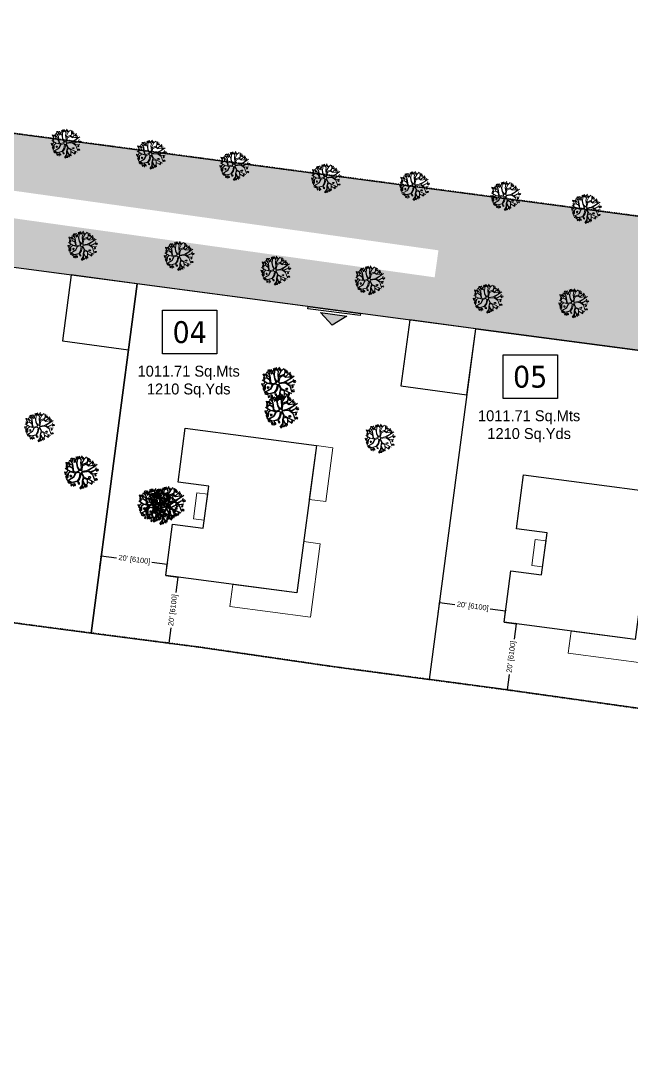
# Model space of a CAD drawing. Header units: millimetres. Extents: x -176651 to 388869, y -469666 to 486614.
# Drawn here: x 84940 to 140866, y 45994 to 141572 of the extents above; entities that cross this region are included whole.
import ezdxf

# ---------------------------------------------------------------- set-up
doc = ezdxf.new("R2010")
doc.units = ezdxf.units.MM
doc.header["$PDMODE"] = 35
doc.header["$PDSIZE"] = 0.1
doc.linetypes.add('HIDDEN', pattern=[9.525, 6.35, -3.175])
doc.linetypes.add('Site boundary$0$DASHDOT', pattern=[25.4, 12.7, -6.35, 0, -6.35])
doc.layers.get('Defpoints').update_dxf_attribs({"color": 252})
doc.layers.add('A- FURNITURE', color=252, linetype='Continuous', lineweight=0)
for name, color, linetype in [('ad-Dimension', 8, 'Continuous'), ('ad-Entrance Point', 4, 'Continuous'), ('ad-Parking', 8, 'Continuous'), ('ad-Plinth', 8, 'Continuous'), ('ad-Plot Areas-Sq.Mts', 8, 'Continuous'), ('ad-Plot Areas-Sq.Yds', 8, 'Continuous'), ('ad-Plot Boundary', 8, 'Continuous'), ('ad-Plot Numbers', 2, 'Continuous'), ('ad-Road', 8, 'Continuous'), ('ad-Road Hatch', 8, 'Continuous'), ('ad-Text', 8, 'Continuous'), ('ad-Verandah', 8, 'Continuous'), ('CAY', 94, 'Continuous')]:
    doc.layers.add(name, color=color, linetype=linetype)
doc.layers.add('Site boundary$0$ad-Site Boundary', color=1, linetype='Site boundary$0$DASHDOT', lineweight=35, true_color=0xff0000)
doc.styles.add('$0$grid_text', font='verdana.ttf', dxfattribs={"width": 0.9})
doc.styles.add('MtX_Century_Gothic', font='GOTHIC.TTF')
doc.styles.get("Standard").update_dxf_attribs({"font": 'arial.ttf'})
doc.dimstyles.new('Copy of A-100-DIM-INT (MM-FT)', dxfattribs={"dimscale": 500, "dimtxt": 2.4, "dimasz": 1, "dimexe": 0, "dimexo": 0, "dimgap": 1, "dimtad": 0, "dimdec": 0, "dimlfac": 0.03937, "dimdsep": 46, "dimlunit": 3, "dimtxsty": 'Standard', "dimblk": 'ARCHTICK', "dimcen": 0.025, "dimclrd": 256, "dimclre": 256, "dimclrt": 256, "dimazin": 2, "dimtfac": 1, "dimtdec": 0, "dimtix": 1, "dimtmove": 2, "dimatfit": 3, "dimldrblk": 'ARCHTICK', "dimfxl": 1, "dimtolj": 1, "dimtzin": 0, "dimarcsym": 0})

# ---------------------------------------------------------------- blocks, each defined once
blk = doc.blocks.new('Site boundary')
at = {"layer": 'Site boundary$0$ad-Site Boundary', "ltscale": 1.5}
for points in [[(-5983, 99419), (20081, 95597), (40505, 92787), (60922, 89781), (85284, 86292), (101404, 84186), (113351, 82444), (129249, 80319), (143419, 78323), (149320, 77286), (152952, 75663), (149412, 48881), (148166, 41049), (146842, 28125), (159656, 28125), (171661, 25445), (189620, 21708), (205453, 18161), (228276, 13342)], [(173219, 273437), (173109, 119497), (138698, 124061), (22116, 139516), (8441, 142366)]]:
    blk.add_lwpolyline(points, dxfattribs=at)
blk = doc.blocks.new('A$C4fb60e89')
at = {"layer": 'ad-Road Hatch', "ltscale": 5, "transparency": 33554687}
h = blk.add_hatch(dxfattribs=at)
h.set_pattern_fill('AR-HBONE', color=256, scale=15)
h.set_pattern_definition([(45, (-193247.7, -428758.8), (0, 2155.2615), [4572, -1524]), (135, (-192170.1, -427681.1), (2e-13, 2155.2615), [4572, -1524])])
h.paths.add_polyline_path([(175594, -250241), (169178, -249341), (167473, -249057), (167473, -138694), (101313, -138694), (101313, -199954), (101308, -237995), (101040, -268291), (101008, -280968), (101066, -293684), (101243, -311127), (100910, -319344), (100949, -333937), (100669, -366960), (100727, -390983), (100669, -404586), (100538, -420418), (100467, -428759), (92426, -427265), (92163, -427209), (92163, -321454), (24803, -321454), (24803, -412961), (15653, -411029), (15654, -321452), (-19535, -321452), (-34427, -319477), (-65207, -315395), (-171770, -301268), (-185854, -298333), (-193248, -296832), (-193244, -292908), (-191914, -285219), (-191839, -284679), (-183397, -286393), (-169723, -289243), (-53141, -304698), (-18730, -309262), (15653, -309262), (15653, 703), (24803, 1115), (24803, -129544), (92163, -129544), (92163, 15133), (101313, 17713), (101313, -129544), (167473, -129544), (167473, 35552), (175738, 37855), (175849, 28595), (175836, 25947), (175777, 14040), (175855, 2316), (175660, -18036), (175731, -34039), (175718, -46839), (175673, -63402), (175816, -82072), (175542, -106356), (175490, -124641), (175575, -145019), (175731, -168892), (175797, -181269), (175797, -192667), (175744, -208200), (175829, -223277), (175888, -234871)])
h.paths.add_polyline_path([(24803, -309264), (92163, -309264), (92163, -138694), (24803, -138694)], flags=16)
at = {"layer": 'ad-Road', "ltscale": 5}
for points in [[(24803, -412961), (15653, -411029), (15654, -321452), (-19535, -321452), (-34427, -319477), (-65207, -315395), (-171770, -301268), (-185854, -298333)], [(-183397, -286393), (-169723, -289243), (-53141, -304698), (-18730, -309262), (15653, -309262), (15653, 703)]]:
    blk.add_lwpolyline(points, dxfattribs=at)
at = {"layer": 'ad-Text', "linetype": 'Continuous', "insert": (-97589, -305418), "char_height": 1250, "width": 56881.51, "attachment_point": 5, "rotation": 352.01854, "style": 'MtX_Century_Gothic', "bg_fill": 3, "box_fill_scale": 1.5, "bg_fill_color": 257, "bg_fill_transparency": 0}
blk.add_mtext("\\pxqd;40' WIDE ROAD", dxfattribs=at)
blk = doc.blocks.new('A$Cbbea0351')
at = {"layer": 'ad-Plot Areas-Sq.Mts', "linetype": 'Continuous', "char_height": 1000, "width": 9668.74, "attachment_point": 5, "style": 'MtX_Century_Gothic', "bg_fill": 2}
for insert in [(-267259, -357284), (-236057, -361369)]:
    blk.add_mtext('1011.71 Sq.Mts', dxfattribs=dict(at, insert=insert))
at = {"layer": 'ad-Plot Numbers', "linetype": 'Continuous', "char_height": 2000, "width": 2981.72, "attachment_point": 5, "style": '$0$grid_text', "bg_fill": 18, "box_fill_scale": 1.5, "bg_fill_color": 257, "bg_fill_transparency": 0}
for s, insert in [('04', (-267164, -353574)), ('05', (-235962, -357659))]:
    blk.add_mtext(s, dxfattribs=dict(at, insert=insert))
at = {"layer": 'ad-Plot Areas-Sq.Yds', "linetype": 'Continuous', "char_height": 1000, "width": 7884.16, "attachment_point": 5, "style": 'MtX_Century_Gothic', "bg_fill": 2}
for insert in [(-267259, -358915), (-236057, -363001)]:
    blk.add_mtext('1210 Sq.Yds', dxfattribs=dict(at, insert=insert))
blk = doc.blocks.new('zw$A88E')
at = {"layer": 'ad-Plot Boundary', "ltscale": 5}
for points in [[(-303171, -345001), (-307365, -376729), (-282292, -380322), (-276202, -381127), (-271974, -349136)], [(-276202, -381127), (-266173, -382428), (-254226, -384169), (-245192, -385377), (-240945, -353250), (-271974, -349136)], [(-214624, -390951), (-218257, -389327), (-224158, -388291), (-238328, -386295), (-245192, -385377), (-240945, -353250), (-210179, -357330)]]:
    blk.add_lwpolyline(points, close=True, dxfattribs=at)
blk = doc.blocks.new('_ArchTick')
at = {"color": 0, "linetype": 'ByBlock', "const_width": 0.15}
blk.add_lwpolyline([(-0.5, -0.5), (0.5, 0.5)], dxfattribs=at)
blk = doc.blocks.new('*D16')
at = {"layer": 'ad-Dimension', "lineweight": -2, "transparency": 16777216}
for p, q in [((0, 0), (1103, 0)), ((1103, 0), (1103, -1419)), ((1103, -6100), (1103, -4681)), ((0, -6100), (1103, -6100))]:
    blk.add_line(p, q, dxfattribs=at)
at = {"layer": 'Defpoints', "color": 0, "ltscale": 5, "transparency": 16777216}
for p in [(0, 0), (0, -6100), (1103, -6100)]:
    blk.add_point(p, dxfattribs=at)
at = {"layer": 'ad-Dimension', "lineweight": -2, "ltscale": 5, "transparency": 16777216, "xscale": 200, "yscale": 200, "zscale": 200}
for p, rotation in [((1103, 0), 90), ((1103, -6100), 270)]:
    blk.add_blockref('_ArchTick', p, dxfattribs=dict(at, rotation=rotation))
at = {"layer": 'ad-Dimension', "ltscale": 5, "transparency": 16777216, "insert": (1103, -3050), "char_height": 480, "attachment_point": 5, "rotation": 90}
blk.add_mtext("\\A1;20' [6100]", dxfattribs=at)
blk = doc.blocks.new('*D17')
at = {"layer": 'ad-Dimension', "linetype": 'HIDDEN', "lineweight": -2, "transparency": 16777216}
blk.add_line((-6100, -6), (-6100, 1026), dxfattribs=at)
at = {"layer": 'ad-Dimension', "lineweight": -2, "transparency": 16777216}
for p, q in [((-6100, 1026), (-4681, 1026)), ((0, 1026), (-1419, 1026)), ((0, 0), (0, 1026))]:
    blk.add_line(p, q, dxfattribs=at)
at = {"layer": 'Defpoints', "color": 0, "ltscale": 5, "transparency": 16777216}
for p in [(-6100, 1026), (-6100, -6), (0, 0)]:
    blk.add_point(p, dxfattribs=at)
at = {"layer": 'ad-Dimension', "lineweight": -2, "ltscale": 5, "transparency": 16777216, "xscale": 200, "yscale": 200, "zscale": 200, "rotation": 180}
blk.add_blockref('_ArchTick', (-6100, 1026), dxfattribs=at)
at = {"layer": 'ad-Dimension', "lineweight": -2, "ltscale": 5, "transparency": 16777216, "xscale": 200, "yscale": 200, "zscale": 200}
blk.add_blockref('_ArchTick', (0, 1026), dxfattribs=at)
at = {"layer": 'ad-Dimension', "ltscale": 5, "transparency": 16777216, "insert": (-3050, 1026), "char_height": 480, "attachment_point": 5}
blk.add_mtext("\\A1;20' [6100]", dxfattribs=at)
blk = doc.blocks.new('zw$944D')
at = {"layer": 'ad-Parking', "ltscale": 5}
blk.add_lwpolyline([(0, 0), (6100, 0), (6100, 6100), (0, 6100)], close=True, dxfattribs=at)
blk = doc.blocks.new('zw$2786')
at = {"layer": 'ad-Parking', "ltscale": 5, "rotation": 352.3389705330779}
for p in [(-91200, -235757), (-60171, -239870)]:
    blk.add_blockref('zw$944D', p, dxfattribs=at)
blk = doc.blocks.new('ERFWEF')
at = {"color": 219, "linetype": 'Continuous', "true_color": 0x642165}
for p, q in [((260795.741, 1945739.867), (260795.655, 1945739.85)), ((260795.655, 1945739.85), (260795.728, 1945739.781)), ((260795.695, 1945739.551), (260795.948, 1945739.873)), ((260795.823, 1945739.846), (260795.741, 1945739.867)), ((260795.848, 1945739.791), (260795.823, 1945739.846)), ((260796.061, 1945739.39), (260795.955, 1945739.855)), ((260796.013, 1945739.602), (260796.202, 1945739.889)), ((260796.09, 1945739.382), (260796.294, 1945739.908)), ((260796.204, 1945739.695), (260796.149, 1945739.895)), ((260796.378, 1945739.844), (260796.284, 1945739.793)), ((260796.378, 1945739.844), (260796.41, 1945739.814)), ((260796.487, 1945739.548), (260796.379, 1945739.903)), ((260796.45, 1945739.671), (260796.665, 1945739.854)), ((260794.921, 1945738.99), (260794.919, 1945738.843)), ((260794.921, 1945738.99), (260794.997, 1945738.945)), ((260795.025, 1945738.862), (260794.997, 1945738.945)), ((260795.361, 1945738.89), (260795.044, 1945739.227)), ((260795.226, 1945739.033), (260795.055, 1945738.904)), ((260795.249, 1945739.334), (260795.155, 1945739.283)), ((260795.155, 1945739.283), (260795.157, 1945739.188)), ((260795.157, 1945739.188), (260795.254, 1945739.225)), ((260795.482, 1945739.241), (260795.158, 1945739.395)), ((260795.22, 1945739.7), (260795.218, 1945739.554)), ((260795.218, 1945739.554), (260795.303, 1945739.505)), ((260795.22, 1945739.7), (260795.296, 1945739.656)), ((260795.307, 1945739.324), (260795.246, 1945739.519)), ((260795.249, 1945739.334), (260795.281, 1945739.303)), ((260795.254, 1945739.225), (260795.281, 1945739.303)), ((260795.324, 1945739.573), (260795.296, 1945739.656)), ((260795.303, 1945739.505), (260795.324, 1945739.573)), ((260795.611, 1945738.78), (260795.361, 1945738.89)), ((260795.465, 1945739.298), (260795.405, 1945739.649)), ((260795.679, 1945739.339), (260795.436, 1945739.503)), ((260795.567, 1945739.414), (260795.45, 1945739.67)), ((260795.638, 1945739.139), (260795.465, 1945739.298)), ((260795.632, 1945739.072), (260795.482, 1945739.241)), ((260795.678, 1945739.608), (260795.52, 1945739.734)), ((260795.616, 1945738.789), (260795.632, 1945739.072)), ((260795.743, 1945739.406), (260795.621, 1945739.793)), ((260795.679, 1945739.339), (260795.638, 1945739.139)), ((260795.667, 1945738.818), (260795.743, 1945739.406)), ((260795.728, 1945739.781), (260795.805, 1945739.749)), ((260795.805, 1945739.749), (260795.848, 1945739.791)), ((260795.901, 1945739.654), (260795.857, 1945739.612)), ((260795.857, 1945739.612), (260795.859, 1945739.517)), ((260795.859, 1945739.517), (260795.879, 1945739.519)), ((260795.879, 1945739.519), (260795.945, 1945739.534)), ((260795.963, 1945739.631), (260795.901, 1945739.654)), ((260795.945, 1945739.534), (260795.963, 1945739.631)), ((260796.028, 1945739.079), (260796.061, 1945739.39)), ((260796.08, 1945738.763), (260796.028, 1945739.079)), ((260796.057, 1945739.07), (260796.09, 1945739.382)), ((260796.159, 1945738.792), (260796.057, 1945739.07)), ((260796.212, 1945738.783), (260796.328, 1945738.961)), ((260796.283, 1945738.715), (260796.487, 1945739.091)), ((260796.284, 1945739.793), (260796.286, 1945739.698)), ((260796.286, 1945739.698), (260796.383, 1945739.735)), ((260796.328, 1945738.961), (260796.398, 1945739.366)), ((260796.383, 1945739.735), (260796.41, 1945739.814)), ((260796.398, 1945739.366), (260796.487, 1945739.548)), ((260796.432, 1945739.111), (260796.447, 1945739.279)), ((260796.432, 1945739.111), (260796.5, 1945739.201)), ((260796.447, 1945739.279), (260796.731, 1945739.57)), ((260796.487, 1945739.091), (260796.759, 1945739.133)), ((260796.5, 1945739.201), (260796.884, 1945739.235)), ((260796.597, 1945739.758), (260796.596, 1945739.612)), ((260796.596, 1945739.612), (260796.68, 1945739.563)), ((260796.597, 1945739.758), (260796.674, 1945739.714)), ((260796.701, 1945739.631), (260796.674, 1945739.714)), ((260796.68, 1945739.563), (260796.701, 1945739.631)), ((260796.731, 1945739.57), (260796.95, 1945739.689)), ((260796.759, 1945739.133), (260796.93, 1945738.949)), ((260796.803, 1945739.185), (260796.895, 1945739.22)), ((260796.822, 1945739.159), (260796.803, 1945739.185)), ((260796.824, 1945739.158), (260796.945, 1945739.007)), ((260796.884, 1945739.235), (260797.107, 1945739.562)), ((260796.895, 1945739.22), (260797.022, 1945739.435)), ((260796.93, 1945738.949), (260797.126, 1945738.929)), ((260796.945, 1945739.007), (260797.386, 1945739.246)), ((260796.96, 1945739.347), (260797.014, 1945739.629)), ((260797.094, 1945739.363), (260797.008, 1945739.345)), ((260797.008, 1945739.345), (260797.082, 1945739.276)), ((260797.019, 1945739.438), (260797.193, 1945739.454)), ((260797.082, 1945739.276), (260797.158, 1945739.245)), ((260797.177, 1945739.341), (260797.094, 1945739.363)), ((260797.126, 1945738.929), (260797.447, 1945738.863)), ((260797.158, 1945739.245), (260797.202, 1945739.287)), ((260797.202, 1945739.287), (260797.177, 1945739.341)), ((260797.232, 1945738.752), (260797.469, 1945738.989)), ((260797.347, 1945739.134), (260797.253, 1945739.083)), ((260797.253, 1945739.083), (260797.255, 1945738.988)), ((260797.255, 1945738.988), (260797.352, 1945739.025)), ((260797.347, 1945739.134), (260797.379, 1945739.103)), ((260797.352, 1945739.025), (260797.379, 1945739.103)), ((260795.171, 1945738.79), (260794.902, 1945738.583)), ((260795.04, 1945738.69), (260794.909, 1945738.766)), ((260794.919, 1945738.843), (260795.004, 1945738.794)), ((260795.012, 1945738.6), (260794.919, 1945738.549)), ((260794.919, 1945738.549), (260794.92, 1945738.454)), ((260794.92, 1945738.454), (260795.018, 1945738.492)), ((260795.286, 1945738.021), (260794.921, 1945738.361)), ((260795.509, 1945738.36), (260794.929, 1945738.21)), ((260795.08, 1945738.491), (260794.942, 1945738.396)), ((260795.042, 1945738.142), (260794.956, 1945738.125)), ((260794.956, 1945738.125), (260795.03, 1945738.056)), ((260795.004, 1945738.794), (260795.025, 1945738.862)), ((260795.012, 1945738.6), (260795.044, 1945738.57)), ((260795.018, 1945738.492), (260795.044, 1945738.57)), ((260795.03, 1945738.056), (260795.106, 1945738.025)), ((260795.124, 1945738.121), (260795.042, 1945738.142)), ((260795.19, 1945738.286), (260795.048, 1945738.245)), ((260795.165, 1945738.788), (260795.08, 1945738.491)), ((260795.199, 1945738.013), (260795.103, 1945737.963)), ((260795.106, 1945738.025), (260795.149, 1945738.067)), ((260795.149, 1945738.067), (260795.124, 1945738.121)), ((260795.381, 1945738.867), (260795.171, 1945738.79)), ((260795.418, 1945738.354), (260795.185, 1945738.286)), ((260795.754, 1945737.971), (260795.199, 1945738.013)), ((260795.284, 1945738.521), (260795.302, 1945738.604)), ((260795.285, 1945738.447), (260795.284, 1945738.521)), ((260795.361, 1945738.476), (260795.285, 1945738.447)), ((260795.709, 1945738.009), (260795.286, 1945738.021)), ((260795.302, 1945738.604), (260795.36, 1945738.602)), ((260795.418, 1945737.991), (260795.324, 1945737.659)), ((260795.36, 1945738.602), (260795.392, 1945738.531)), ((260795.392, 1945738.531), (260795.361, 1945738.476)), ((260795.691, 1945738.687), (260795.381, 1945738.867)), ((260795.498, 1945738.394), (260795.418, 1945738.354)), ((260795.717, 1945738.672), (260795.498, 1945738.394)), ((260795.763, 1945738.646), (260795.509, 1945738.36)), ((260795.78, 1945738.729), (260795.667, 1945738.818)), ((260795.691, 1945738.688), (260795.717, 1945738.672)), ((260795.931, 1945738.22), (260795.709, 1945738.009)), ((260795.993, 1945738.184), (260795.754, 1945737.971)), ((260795.763, 1945738.645), (260795.764, 1945738.644)), ((260796.033, 1945738.646), (260795.764, 1945738.644)), ((260795.78, 1945738.729), (260796.074, 1945738.757)), ((260796.084, 1945738.557), (260795.931, 1945738.22)), ((260796.197, 1945738.535), (260795.993, 1945738.184)), ((260796.272, 1945738.209), (260796.099, 1945737.911)), ((260796.298, 1945738.112), (260796.157, 1945737.925)), ((260796.203, 1945738.537), (260796.272, 1945738.209)), ((260796.336, 1945738.18), (260796.252, 1945738.566)), ((260796.282, 1945738.608), (260796.687, 1945738.554)), ((260796.294, 1945738.669), (260796.68, 1945738.628)), ((260796.298, 1945738.112), (260796.508, 1945737.932)), ((260796.336, 1945738.18), (260796.672, 1945737.872)), ((260796.508, 1945737.932), (260796.422, 1945737.584)), ((260796.726, 1945738.076), (260796.64, 1945738.059)), ((260796.64, 1945738.059), (260796.713, 1945737.989)), ((260796.68, 1945738.628), (260797.232, 1945738.752)), ((260796.687, 1945738.554), (260796.789, 1945738.53)), ((260796.713, 1945737.989), (260796.79, 1945737.958)), ((260796.808, 1945738.055), (260796.726, 1945738.076)), ((260796.789, 1945738.53), (260797.047, 1945738.204)), ((260796.79, 1945737.958), (260796.833, 1945738)), ((260796.833, 1945738), (260796.808, 1945738.055)), ((260797.6, 1945738.867), (260796.824, 1945738.591)), ((260796.824, 1945738.591), (260796.92, 1945738.442)), ((260796.92, 1945738.442), (260797.371, 1945738.507)), ((260796.947, 1945738.403), (260797.284, 1945738.495)), ((260796.947, 1945738.403), (260797.06, 1945738.255)), ((260797.047, 1945738.204), (260797.083, 1945737.668)), ((260797.06, 1945738.255), (260797.428, 1945738.205)), ((260797.248, 1945738.161), (260797.205, 1945738.119)), ((260797.205, 1945738.119), (260797.207, 1945738.024)), ((260797.207, 1945738.024), (260797.227, 1945738.026)), ((260797.227, 1945738.026), (260797.292, 1945738.042)), ((260797.232, 1945738.752), (260797.495, 1945738.834)), ((260797.311, 1945738.138), (260797.248, 1945738.161)), ((260797.292, 1945738.042), (260797.311, 1945738.138)), ((260797.371, 1945738.507), (260797.505, 1945738.652)), ((260797.371, 1945738.507), (260797.469, 1945738.334)), ((260797.5, 1945738.497), (260797.414, 1945738.48)), ((260797.414, 1945738.48), (260797.488, 1945738.411)), ((260797.488, 1945738.411), (260797.564, 1945738.379)), ((260797.582, 1945738.476), (260797.5, 1945738.497)), ((260797.564, 1945738.379), (260797.607, 1945738.421)), ((260797.607, 1945738.421), (260797.582, 1945738.476)), ((260795.239, 1945737.894), (260795.155, 1945737.849)), ((260795.155, 1945737.849), (260795.157, 1945737.754)), ((260795.157, 1945737.754), (260795.254, 1945737.791)), ((260795.281, 1945737.87), (260795.244, 1945737.904)), ((260795.254, 1945737.791), (260795.281, 1945737.87)), ((260795.401, 1945737.894), (260795.399, 1945737.747)), ((260795.399, 1945737.747), (260795.484, 1945737.698)), ((260795.401, 1945737.894), (260795.477, 1945737.849)), ((260795.505, 1945737.766), (260795.477, 1945737.849)), ((260795.484, 1945737.698), (260795.505, 1945737.766)), ((260795.741, 1945737.924), (260795.739, 1945737.778)), ((260795.739, 1945737.778), (260795.824, 1945737.729)), ((260795.741, 1945737.924), (260795.817, 1945737.88)), ((260796.019, 1945737.63), (260795.752, 1945737.399)), ((260795.891, 1945737.474), (260795.797, 1945737.422)), ((260795.797, 1945737.422), (260795.799, 1945737.328)), ((260795.799, 1945737.328), (260795.896, 1945737.365)), ((260795.844, 1945737.797), (260795.817, 1945737.88)), ((260795.824, 1945737.729), (260795.844, 1945737.797)), ((260795.891, 1945737.474), (260795.923, 1945737.443)), ((260795.896, 1945737.365), (260795.923, 1945737.443)), ((260796.116, 1945737.855), (260795.975, 1945737.328)), ((260796.224, 1945737.499), (260796.015, 1945737.339)), ((260796.099, 1945737.911), (260796.019, 1945737.63)), ((260796.116, 1945737.855), (260796.217, 1945737.574)), ((260796.157, 1945737.925), (260796.206, 1945737.697)), ((260796.206, 1945737.697), (260796.239, 1945737.326)), ((260796.301, 1945737.586), (260796.299, 1945737.439)), ((260796.299, 1945737.439), (260796.384, 1945737.39)), ((260796.301, 1945737.586), (260796.377, 1945737.541)), ((260796.405, 1945737.458), (260796.377, 1945737.541)), ((260796.384, 1945737.39), (260796.405, 1945737.458)), ((260796.471, 1945737.782), (260796.779, 1945737.458)), ((260796.672, 1945737.872), (260797.014, 1945737.579)), ((260796.803, 1945737.656), (260796.76, 1945737.614)), ((260796.76, 1945737.614), (260796.762, 1945737.519)), ((260796.762, 1945737.519), (260796.782, 1945737.521)), ((260796.782, 1945737.521), (260796.847, 1945737.536)), ((260796.866, 1945737.633), (260796.803, 1945737.656)), ((260796.847, 1945737.536), (260796.866, 1945737.633)), ((260797.207, 1945737.796), (260797.121, 1945737.779)), ((260797.121, 1945737.779), (260797.194, 1945737.71)), ((260797.194, 1945737.71), (260797.271, 1945737.679)), ((260797.289, 1945737.775), (260797.207, 1945737.796)), ((260797.271, 1945737.679), (260797.314, 1945737.721)), ((260797.314, 1945737.721), (260797.289, 1945737.775))]:
    blk.add_line(p, q, dxfattribs=at)
blk.add_circle((260796.163, 1945738.661), 0.131, dxfattribs=at)
blk = doc.blocks.new('QRFQ')
at = {"layer": 'CAY', "color": 30, "true_color": 0xf26722}
for p, q in [((260795.323, 1945731.538, 129.914), (260795.321, 1945731.371, 129.914)), ((260795.321, 1945731.371, 129.914), (260795.419, 1945731.314, 129.914)), ((260795.323, 1945731.538, 129.914), (260795.411, 1945731.487, 129.914)), ((260795.423, 1945731.108, 129.914), (260795.354, 1945731.33, 129.914)), ((260795.442, 1945731.392, 129.914), (260795.411, 1945731.487, 129.914)), ((260795.419, 1945731.314, 129.914), (260795.442, 1945731.392, 129.914)), ((260795.604, 1945731.078, 129.914), (260795.535, 1945731.48, 129.914)), ((260795.848, 1945731.124, 129.914), (260795.57, 1945731.312, 129.914)), ((260795.72, 1945731.211, 129.914), (260795.586, 1945731.503, 129.914)), ((260795.847, 1945731.432, 129.914), (260795.667, 1945731.577, 129.914)), ((260795.922, 1945731.201, 129.914), (260795.782, 1945731.644, 129.914)), ((260795.919, 1945731.729, 129.914), (260795.821, 1945731.709, 129.914)), ((260795.821, 1945731.709, 129.914), (260795.905, 1945731.63, 129.914)), ((260795.867, 1945731.367, 129.914), (260796.156, 1945731.735, 129.914)), ((260795.905, 1945731.63, 129.914), (260795.992, 1945731.594, 129.914)), ((260796.013, 1945731.704, 129.914), (260795.919, 1945731.729, 129.914)), ((260795.992, 1945731.594, 129.914), (260796.042, 1945731.642, 129.914)), ((260796.042, 1945731.642, 129.914), (260796.013, 1945731.704, 129.914)), ((260796.102, 1945731.485, 129.914), (260796.052, 1945731.437, 129.914)), ((260796.052, 1945731.437, 129.914), (260796.054, 1945731.328, 129.914)), ((260796.054, 1945731.328, 129.914), (260796.077, 1945731.33, 129.914)), ((260796.077, 1945731.33, 129.914), (260796.152, 1945731.348, 129.914)), ((260796.173, 1945731.458, 129.914), (260796.102, 1945731.485, 129.914)), ((260796.152, 1945731.348, 129.914), (260796.173, 1945731.458, 129.914)), ((260796.285, 1945731.184, 129.914), (260796.164, 1945731.715, 129.914)), ((260796.23, 1945731.426, 129.914), (260796.447, 1945731.753, 129.914)), ((260796.318, 1945731.174, 129.914), (260796.551, 1945731.776, 129.914)), ((260796.448, 1945731.531, 129.914), (260796.386, 1945731.761, 129.914)), ((260796.647, 1945731.702, 129.914), (260796.54, 1945731.643, 129.914)), ((260796.54, 1945731.643, 129.914), (260796.542, 1945731.535, 129.914)), ((260796.542, 1945731.535, 129.914), (260796.653, 1945731.578, 129.914)), ((260796.647, 1945731.702, 129.914), (260796.684, 1945731.667, 129.914)), ((260796.772, 1945731.364, 129.914), (260796.649, 1945731.77, 129.914)), ((260796.653, 1945731.578, 129.914), (260796.684, 1945731.667, 129.914)), ((260796.67, 1945731.155, 129.914), (260796.772, 1945731.364, 129.914)), ((260796.726, 1945731.056, 129.914), (260797.052, 1945731.389, 129.914)), ((260796.729, 1945731.504, 129.914), (260796.976, 1945731.714, 129.914)), ((260796.898, 1945731.604, 129.914), (260796.896, 1945731.437, 129.914)), ((260796.896, 1945731.437, 129.914), (260796.993, 1945731.38, 129.914)), ((260796.898, 1945731.604, 129.914), (260796.985, 1945731.553, 129.914)), ((260797.017, 1945731.459, 129.914), (260796.985, 1945731.553, 129.914)), ((260796.993, 1945731.38, 129.914), (260797.017, 1945731.459, 129.914)), ((260797.052, 1945731.389, 129.914), (260797.301, 1945731.525, 129.914)), ((260797.226, 1945731.006, 129.914), (260797.481, 1945731.38, 129.914)), ((260797.313, 1945731.133, 129.914), (260797.374, 1945731.456, 129.914)), ((260797.38, 1945731.238, 129.914), (260797.58, 1945731.256, 129.914)), ((260795.267, 1945730.497, 129.914), (260794.959, 1945730.261, 129.914)), ((260795.118, 1945730.383, 129.914), (260794.968, 1945730.47, 129.914)), ((260794.981, 1945730.726, 129.914), (260794.98, 1945730.558, 129.914)), ((260794.98, 1945730.558, 129.914), (260795.077, 1945730.502, 129.914)), ((260794.981, 1945730.726, 129.914), (260795.069, 1945730.675, 129.914)), ((260795.1, 1945730.58, 129.914), (260795.069, 1945730.675, 129.914)), ((260795.077, 1945730.502, 129.914), (260795.1, 1945730.58, 129.914)), ((260795.485, 1945730.612, 129.914), (260795.122, 1945730.996, 129.914)), ((260795.331, 1945730.775, 129.914), (260795.135, 1945730.628, 129.914)), ((260795.26, 1945730.495, 129.914), (260795.163, 1945730.156, 129.914)), ((260795.356, 1945731.119, 129.914), (260795.249, 1945731.06, 129.914)), ((260795.249, 1945731.06, 129.914), (260795.251, 1945730.952, 129.914)), ((260795.251, 1945730.952, 129.914), (260795.363, 1945730.994, 129.914)), ((260795.623, 1945731.013, 129.914), (260795.252, 1945731.188, 129.914)), ((260795.507, 1945730.585, 129.914), (260795.267, 1945730.497, 129.914)), ((260795.356, 1945731.119, 129.914), (260795.393, 1945731.084, 129.914)), ((260795.363, 1945730.994, 129.914), (260795.393, 1945731.084, 129.914)), ((260795.771, 1945730.486, 129.914), (260795.485, 1945730.612, 129.914)), ((260795.862, 1945730.379, 129.914), (260795.507, 1945730.585, 129.914)), ((260795.801, 1945730.896, 129.914), (260795.604, 1945731.078, 129.914)), ((260795.795, 1945730.82, 129.914), (260795.623, 1945731.013, 129.914)), ((260795.892, 1945730.363, 129.914), (260795.642, 1945730.044, 129.914)), ((260795.945, 1945730.332, 129.914), (260795.654, 1945730.005, 129.914)), ((260795.777, 1945730.496, 129.914), (260795.795, 1945730.82, 129.914)), ((260795.848, 1945731.124, 129.914), (260795.801, 1945730.896, 129.914)), ((260795.834, 1945730.529, 129.914), (260795.922, 1945731.201, 129.914)), ((260795.964, 1945730.427, 129.914), (260795.834, 1945730.529, 129.914)), ((260795.862, 1945730.38, 129.914), (260795.892, 1945730.363, 129.914)), ((260795.944, 1945730.331, 129.914), (260795.946, 1945730.331, 129.914)), ((260796.253, 1945730.333, 129.914), (260795.946, 1945730.331, 129.914)), ((260795.964, 1945730.427, 129.914), (260796.299, 1945730.459, 129.914)), ((260796.248, 1945730.828, 129.914), (260796.285, 1945731.184, 129.914)), ((260796.306, 1945730.466, 129.914), (260796.248, 1945730.828, 129.914)), ((260796.281, 1945730.818, 129.914), (260796.318, 1945731.174, 129.914)), ((260796.397, 1945730.5, 129.914), (260796.281, 1945730.818, 129.914)), ((260796.457, 1945730.489, 129.914), (260796.591, 1945730.693, 129.914)), ((260796.538, 1945730.411, 129.914), (260796.772, 1945730.842, 129.914)), ((260796.538, 1945730.288, 129.914), (260797.001, 1945730.227, 129.914)), ((260796.551, 1945730.359, 129.914), (260796.993, 1945730.311, 129.914)), ((260796.591, 1945730.693, 129.914), (260796.67, 1945731.155, 129.914)), ((260796.709, 1945730.865, 129.914), (260796.726, 1945731.056, 129.914)), ((260796.709, 1945730.865, 129.914), (260796.787, 1945730.966, 129.914)), ((260796.772, 1945730.842, 129.914), (260797.083, 1945730.889, 129.914)), ((260796.787, 1945730.966, 129.914), (260797.226, 1945731.006, 129.914)), ((260796.993, 1945730.311, 129.914), (260797.624, 1945730.454, 129.914)), ((260797.083, 1945730.889, 129.914), (260797.278, 1945730.679, 129.914)), ((260797.134, 1945730.949, 129.914), (260797.239, 1945730.989, 129.914)), ((260797.156, 1945730.919, 129.914), (260797.134, 1945730.949, 129.914)), ((260797.157, 1945730.918, 129.914), (260797.295, 1945730.745, 129.914)), ((260798.044, 1945730.585, 129.914), (260797.158, 1945730.269, 129.914)), ((260797.239, 1945730.989, 129.914), (260797.384, 1945731.234, 129.914)), ((260797.278, 1945730.679, 129.914), (260797.503, 1945730.656, 129.914)), ((260797.295, 1945730.745, 129.914), (260797.8, 1945731.019, 129.914)), ((260797.466, 1945731.152, 129.914), (260797.368, 1945731.132, 129.914)), ((260797.368, 1945731.132, 129.914), (260797.452, 1945731.053, 129.914)), ((260797.452, 1945731.053, 129.914), (260797.54, 1945731.017, 129.914)), ((260797.56, 1945731.128, 129.914), (260797.466, 1945731.152, 129.914)), ((260797.503, 1945730.656, 129.914), (260797.87, 1945730.58, 129.914)), ((260797.54, 1945731.017, 129.914), (260797.589, 1945731.065, 129.914)), ((260797.589, 1945731.065, 129.914), (260797.56, 1945731.128, 129.914)), ((260797.624, 1945730.454, 129.914), (260797.895, 1945730.725, 129.914)), ((260797.624, 1945730.454, 129.914), (260797.924, 1945730.547, 129.914)), ((260797.755, 1945730.89, 129.914), (260797.648, 1945730.832, 129.914)), ((260797.648, 1945730.832, 129.914), (260797.65, 1945730.723, 129.914)), ((260797.65, 1945730.723, 129.914), (260797.761, 1945730.766, 129.914)), ((260797.755, 1945730.89, 129.914), (260797.792, 1945730.855, 129.914)), ((260797.761, 1945730.766, 129.914), (260797.792, 1945730.855, 129.914)), ((260797.783, 1945730.174, 129.914), (260797.936, 1945730.34, 129.914)), ((260795.086, 1945730.28, 129.914), (260794.979, 1945730.222, 129.914)), ((260794.979, 1945730.222, 129.914), (260794.981, 1945730.113, 129.914)), ((260794.981, 1945730.113, 129.914), (260795.092, 1945730.156, 129.914)), ((260795.399, 1945729.617, 129.914), (260794.982, 1945730.007, 129.914)), ((260795.654, 1945730.005, 129.914), (260794.991, 1945729.834, 129.914)), ((260795.163, 1945730.156, 129.914), (260795.005, 1945730.047, 129.914)), ((260795.12, 1945729.757, 129.914), (260795.022, 1945729.737, 129.914)), ((260795.022, 1945729.737, 129.914), (260795.106, 1945729.658, 129.914)), ((260795.086, 1945730.28, 129.914), (260795.122, 1945730.245, 129.914)), ((260795.092, 1945730.156, 129.914), (260795.122, 1945730.245, 129.914)), ((260795.106, 1945729.658, 129.914), (260795.193, 1945729.622, 129.914)), ((260795.214, 1945729.733, 129.914), (260795.12, 1945729.757, 129.914)), ((260795.289, 1945729.92, 129.914), (260795.127, 1945729.874, 129.914)), ((260795.299, 1945729.608, 129.914), (260795.19, 1945729.551, 129.914)), ((260795.193, 1945729.622, 129.914), (260795.243, 1945729.67, 129.914)), ((260795.243, 1945729.67, 129.914), (260795.214, 1945729.733, 129.914)), ((260795.345, 1945729.473, 129.914), (260795.25, 1945729.421, 129.914)), ((260795.25, 1945729.421, 129.914), (260795.252, 1945729.313, 129.914)), ((260795.252, 1945729.313, 129.914), (260795.363, 1945729.355, 129.914)), ((260795.55, 1945729.998, 129.914), (260795.283, 1945729.921, 129.914)), ((260795.934, 1945729.561, 129.914), (260795.299, 1945729.608, 129.914)), ((260795.393, 1945729.445, 129.914), (260795.351, 1945729.484, 129.914)), ((260795.363, 1945729.355, 129.914), (260795.393, 1945729.445, 129.914)), ((260795.396, 1945730.189, 129.914), (260795.418, 1945730.284, 129.914)), ((260795.398, 1945730.105, 129.914), (260795.396, 1945730.189, 129.914)), ((260795.484, 1945730.138, 129.914), (260795.398, 1945730.105, 129.914)), ((260795.883, 1945729.604, 129.914), (260795.399, 1945729.617, 129.914)), ((260795.418, 1945730.284, 129.914), (260795.483, 1945730.282, 129.914)), ((260795.549, 1945729.583, 129.914), (260795.442, 1945729.204, 129.914)), ((260795.483, 1945730.282, 129.914), (260795.521, 1945730.2, 129.914)), ((260795.521, 1945730.2, 129.914), (260795.484, 1945730.138, 129.914)), ((260795.53, 1945729.472, 129.914), (260795.528, 1945729.305, 129.914)), ((260795.53, 1945729.472, 129.914), (260795.618, 1945729.422, 129.914)), ((260795.642, 1945730.044, 129.914), (260795.55, 1945729.998, 129.914)), ((260795.649, 1945729.327, 129.914), (260795.618, 1945729.422, 129.914)), ((260796.136, 1945729.845, 129.914), (260795.883, 1945729.604, 129.914)), ((260795.919, 1945729.507, 129.914), (260795.917, 1945729.34, 129.914)), ((260795.917, 1945729.34, 129.914), (260796.014, 1945729.284, 129.914)), ((260795.919, 1945729.507, 129.914), (260796.006, 1945729.457, 129.914)), ((260796.207, 1945729.804, 129.914), (260795.934, 1945729.561, 129.914)), ((260796.037, 1945729.362, 129.914), (260796.006, 1945729.457, 129.914)), ((260796.014, 1945729.284, 129.914), (260796.037, 1945729.362, 129.914)), ((260796.311, 1945730.231, 129.914), (260796.136, 1945729.845, 129.914)), ((260796.348, 1945729.428, 129.914), (260796.187, 1945728.825, 129.914)), ((260796.44, 1945730.205, 129.914), (260796.207, 1945729.804, 129.914)), ((260796.329, 1945729.492, 129.914), (260796.237, 1945729.171, 129.914)), ((260796.526, 1945729.833, 129.914), (260796.329, 1945729.492, 129.914)), ((260796.348, 1945729.428, 129.914), (260796.463, 1945729.107, 129.914)), ((260796.556, 1945729.722, 129.914), (260796.394, 1945729.508, 129.914)), ((260796.394, 1945729.508, 129.914), (260796.451, 1945729.247, 129.914)), ((260796.447, 1945730.207, 129.914), (260796.526, 1945729.833, 129.914)), ((260796.6, 1945729.8, 129.914), (260796.504, 1945730.241, 129.914)), ((260796.556, 1945729.722, 129.914), (260796.796, 1945729.516, 129.914)), ((260796.6, 1945729.8, 129.914), (260796.983, 1945729.447, 129.914)), ((260796.796, 1945729.516, 129.914), (260796.697, 1945729.118, 129.914)), ((260796.754, 1945729.345, 129.914), (260797.106, 1945728.974, 129.914)), ((260797.045, 1945729.681, 129.914), (260796.947, 1945729.661, 129.914)), ((260796.947, 1945729.661, 129.914), (260797.031, 1945729.582, 129.914)), ((260796.983, 1945729.447, 129.914), (260797.375, 1945729.112, 129.914)), ((260797.001, 1945730.227, 129.914), (260797.117, 1945730.199, 129.914)), ((260797.031, 1945729.582, 129.914), (260797.118, 1945729.546, 129.914)), ((260797.139, 1945729.657, 129.914), (260797.045, 1945729.681, 129.914)), ((260797.117, 1945730.199, 129.914), (260797.412, 1945729.827, 129.914)), ((260797.118, 1945729.546, 129.914), (260797.168, 1945729.594, 129.914)), ((260797.168, 1945729.594, 129.914), (260797.139, 1945729.657, 129.914)), ((260797.158, 1945730.269, 129.914), (260797.267, 1945730.099, 129.914)), ((260797.267, 1945730.099, 129.914), (260797.783, 1945730.174, 129.914)), ((260797.298, 1945730.054, 129.914), (260797.684, 1945730.159, 129.914)), ((260797.298, 1945730.054, 129.914), (260797.427, 1945729.886, 129.914)), ((260797.412, 1945729.827, 129.914), (260797.453, 1945729.214, 129.914)), ((260797.427, 1945729.886, 129.914), (260797.848, 1945729.829, 129.914)), ((260797.595, 1945729.361, 129.914), (260797.497, 1945729.341, 129.914)), ((260797.497, 1945729.341, 129.914), (260797.581, 1945729.262, 129.914)), ((260797.642, 1945729.778, 129.914), (260797.593, 1945729.73, 129.914)), ((260797.593, 1945729.73, 129.914), (260797.595, 1945729.622, 129.914)), ((260797.595, 1945729.622, 129.914), (260797.618, 1945729.624, 129.914)), ((260797.689, 1945729.337, 129.914), (260797.595, 1945729.361, 129.914)), ((260797.618, 1945729.624, 129.914), (260797.693, 1945729.641, 129.914)), ((260797.714, 1945729.752, 129.914), (260797.642, 1945729.778, 129.914)), ((260797.718, 1945729.275, 129.914), (260797.689, 1945729.337, 129.914)), ((260797.693, 1945729.641, 129.914), (260797.714, 1945729.752, 129.914)), ((260797.783, 1945730.174, 129.914), (260797.895, 1945729.975, 129.914)), ((260797.93, 1945730.162, 129.914), (260797.832, 1945730.142, 129.914)), ((260797.832, 1945730.142, 129.914), (260797.916, 1945730.063, 129.914)), ((260797.916, 1945730.063, 129.914), (260798.004, 1945730.028, 129.914)), ((260798.024, 1945730.138, 129.914), (260797.93, 1945730.162, 129.914)), ((260798.004, 1945730.028, 129.914), (260798.053, 1945730.076, 129.914)), ((260798.053, 1945730.076, 129.914), (260798.024, 1945730.138, 129.914)), ((260795.528, 1945729.305, 129.914), (260795.625, 1945729.249, 129.914)), ((260795.625, 1945729.249, 129.914), (260795.649, 1945729.327, 129.914)), ((260796.237, 1945729.171, 129.914), (260795.932, 1945728.906, 129.914)), ((260796.09, 1945728.992, 129.914), (260795.983, 1945728.934, 129.914)), ((260795.983, 1945728.934, 129.914), (260795.985, 1945728.825, 129.914)), ((260795.985, 1945728.825, 129.914), (260796.097, 1945728.868, 129.914)), ((260796.09, 1945728.992, 129.914), (260796.127, 1945728.957, 129.914)), ((260796.097, 1945728.868, 129.914), (260796.127, 1945728.957, 129.914)), ((260796.471, 1945729.021, 129.914), (260796.233, 1945728.839, 129.914)), ((260796.451, 1945729.247, 129.914), (260796.489, 1945728.824, 129.914)), ((260796.559, 1945729.12, 129.914), (260796.557, 1945728.953, 129.914)), ((260796.557, 1945728.953, 129.914), (260796.654, 1945728.896, 129.914)), ((260796.559, 1945729.12, 129.914), (260796.647, 1945729.069, 129.914)), ((260796.678, 1945728.974, 129.914), (260796.647, 1945729.069, 129.914)), ((260796.654, 1945728.896, 129.914), (260796.678, 1945728.974, 129.914)), ((260797.134, 1945729.2, 129.914), (260797.084, 1945729.152, 129.914)), ((260797.084, 1945729.152, 129.914), (260797.086, 1945729.044, 129.914)), ((260797.086, 1945729.044, 129.914), (260797.109, 1945729.046, 129.914)), ((260797.109, 1945729.046, 129.914), (260797.184, 1945729.064, 129.914)), ((260797.205, 1945729.174, 129.914), (260797.134, 1945729.2, 129.914)), ((260797.184, 1945729.064, 129.914), (260797.205, 1945729.174, 129.914)), ((260797.581, 1945729.262, 129.914), (260797.668, 1945729.227, 129.914)), ((260797.668, 1945729.227, 129.914), (260797.718, 1945729.275, 129.914))]:
    blk.add_line(p, q, dxfattribs=at)
blk.add_circle((260796.402, 1945730.35, 129.914), 0.15, dxfattribs=at)
blk = doc.blocks.new('zw$1761')
at = {"color": 6, "xscale": 39.3712485404797, "yscale": 39.3712485404797, "zscale": 39.3712485404797, "rotation": 15.20137085992779}
for name, p in [('ERFWEF', (10175162.7, -76617730.9, -657.7)), ('ERFWEF', (10175470.6, -76617770.3, -638.5)), ('ERFWEF', (10175771.5, -76617811.6, -657.7)), ('ERFWEF', (10176101.5, -76617856.2, -641)), ('ERFWEF', (10176420.2, -76617883.2, -660.7)), ('ERFWEF', (10176749, -76617919.9, -639.7)), ('ERFWEF', (10177040.1, -76617966, -665.2)), ('ERFWEF', (10175222.6, -76618099.3, -675.3)), ('ERFWEF', (10175570.7, -76618136.1, -653.1)), ('ERFWEF', (10175919.7, -76618189, -672.1)), ('ERFWEF', (10176259.3, -76618224.1, -661.6)), ('ERFWEF', (10176685.6, -76618289.8, -676.5)), ('ERFWEF', (10176994.3, -76618306.7, -670.6)), ('QRFQ', (10175834.5, -76618283.8, 53662.8)), ('QRFQ', (10175845.9, -76618382.2, 53657.3)), ('ERFWEF', (10175066.8, -76618753.4, 39238)), ('ERFWEF', (10176295.8, -76618794.9, 39233.4)), ('QRFQ', (10175123, -76618603, 53671.9)), ('QRFQ', (10175388.4, -76618720.7, 53660.4)), ('QRFQ', (10175411.4, -76618731.4, 53667.3)), ('QRFQ', (10175435.9, -76618714, 53672))]:
    blk.add_blockref(name, p, dxfattribs=at)
blk = doc.blocks.new('$ZCDB_AUDIT_GENERATED_25A5F3')
at = {"layer": 'ad-Entrance Point', "ltscale": 5}
h = blk.add_hatch(color=256, dxfattribs=at)
h.dxf.hatch_style = 1
h.paths.add_polyline_path([(-300, -1187.5), (-300, -3637.5), (-1300, -2412.5)])
for points in [[(-100, 0), (100, 0), (100, -4825), (-100, -4825)], [(-300, -1187.5), (-300, -3637.5), (-1300, -2412.5)]]:
    blk.add_lwpolyline(points, close=True, dxfattribs=at)
blk = doc.blocks.new('$ZCDB_AUDIT_GENERATED_25A5FB')
at = {"layer": 'ad-Entrance Point', "ltscale": 5, "rotation": 82.4486906149616}
blk.add_blockref('$ZCDB_AUDIT_GENERATED_25A5F3', (-80578, -313458), dxfattribs=at)
blk = doc.blocks.new('A$C92fa9908')
at = {"layer": 'ad-Plinth', "ltscale": 5}
blk.add_lwpolyline([(0, 13620), (12120, 13620), (12120, 0), (0, 0), (0, 4745), (2830, 4745), (2830, 8645), (0, 8645)], close=True, dxfattribs=at)
at = {"layer": 'ad-Verandah', "lineweight": 9}
for points in [[(12120, 13620), (13650, 13620), (13650, 8645), (12120, 8645)], [(2830, 7895), (1830, 7895), (1830, 5495), (2830, 5495)], [(13650, 4745), (12120, 4745), (12120, 0), (6200, 0), (6200, -2045), (13650, -2045)]]:
    blk.add_lwpolyline(points, close=True, dxfattribs=at)
at = {"layer": 'ad-Dimension'}
dim = blk.add_linear_dim(base=(-6100, 1025.8), p1=(0, 0), p2=(-6100, -6), dimstyle='Copy of A-100-DIM-INT (MM-FT)', override={"dimscale": 200}, dxfattribs=at)
dim.commit()
dim.dimension.update_dxf_attribs({"geometry": '*D17', "text_midpoint": (-3050, 1025.8)})
dim = blk.add_linear_dim(base=(1102.9, -6100), p1=(0, 0), p2=(0, -6100), angle=90, dimstyle='Copy of A-100-DIM-INT (MM-FT)', override={"dimscale": 200}, dxfattribs=at)
dim.commit()
dim.dimension.update_dxf_attribs({"geometry": '*D16', "text_midpoint": (1102.9, -3050)})
blk = doc.blocks.new('zw$C194')
at = {"layer": 'ad-Plinth', "ltscale": 5}
for p, rotation in [((-93616, -338009), 352.4703876422698), ((-62608, -342283), 352.47038764227)]:
    blk.add_blockref('A$C92fa9908', p, dxfattribs=dict(at, rotation=rotation))

msp = doc.modelspace()

# ---------------------------------------------------------------- block references
at = {"layer": 'ad-Road', "ltscale": 5}
msp.add_blockref('A$C4fb60e89', (191839, 428759), dxfattribs=at)

# ---------------------------------------------------------------- next in the draw order: block references
at = {"ltscale": 5}
msp.add_blockref('A$Cbbea0351', (367577, 466614), dxfattribs=at)

# ---------------------------------------------------------------- next in the draw order: block references
msp.add_blockref('Site boundary', (0, 0))
msp.add_blockref('zw$C194', (191839, 428759), dxfattribs=at)
at = {"layer": 'A- FURNITURE', "color": 6, "xscale": 25.39807961885639, "yscale": 25.39807961885639, "zscale": 25.39807961885639}
msp.add_blockref('zw$1761', (173127, 121263), dxfattribs=at)
at = {"layer": 'ad-Entrance Point', "ltscale": 5}
msp.add_blockref('$ZCDB_AUDIT_GENERATED_25A5FB', (191839, 428759), dxfattribs=at)
at = {"layer": 'ad-Parking', "ltscale": 5}
msp.add_blockref('zw$2786', (179944, 348002), dxfattribs=at)
at = {"layer": 'ad-Plot Boundary', "ltscale": 5}
msp.add_blockref('zw$A88E', (367577, 466614), dxfattribs=at)

doc.saveas('drawing.dxf')
